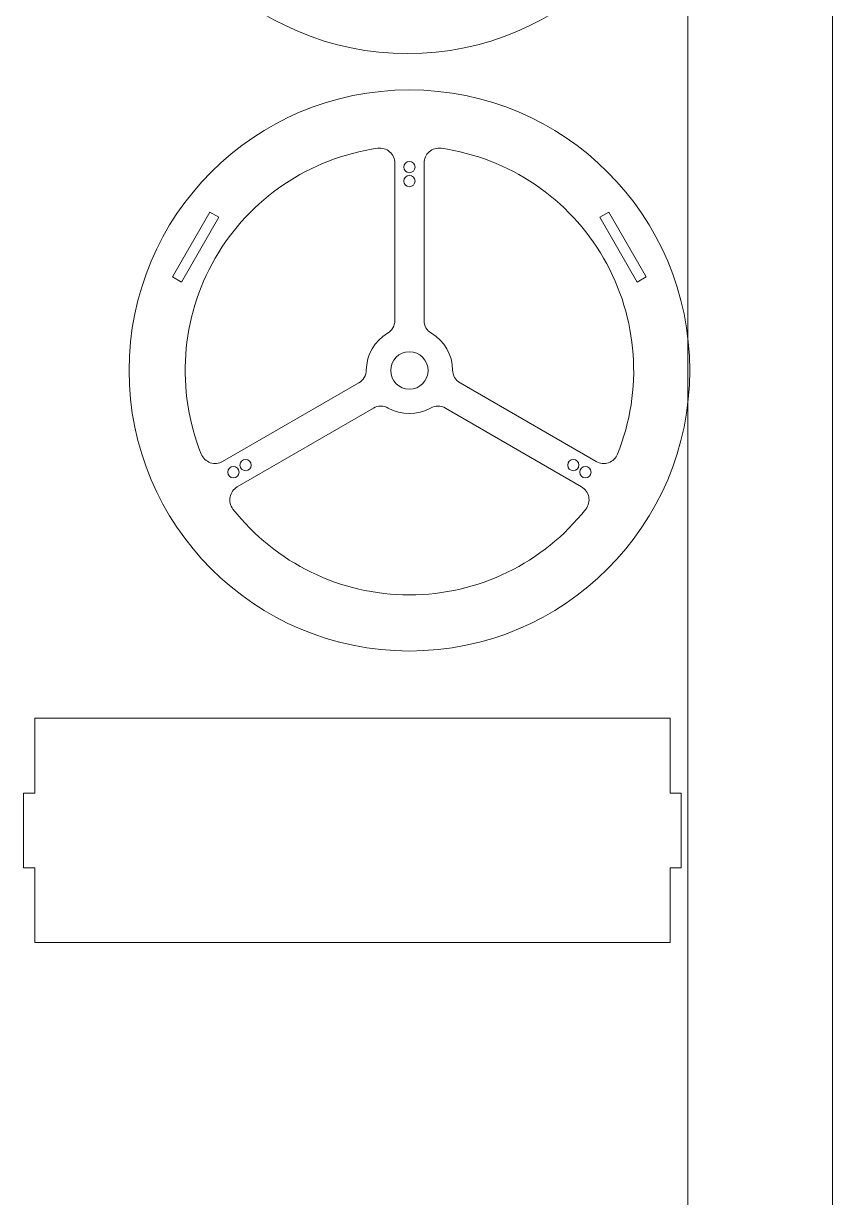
# Model space of a CAD drawing. Header units: millimetres. Extents: x -643 to -348, y -2466 to 2836.
# Drawn here: x -592.1 to -375.7, y -384.6 to -70.8 of the extents above; entities that cross this region are included whole.
import ezdxf

# ---------------------------------------------------------------- set-up
doc = ezdxf.new("R2010")
doc.units = ezdxf.units.MM
doc.header["$MEASUREMENT"] = 0

msp = doc.modelspace()

# ---------------------------------------------------------------- linework, layer by layer
at = {"color": 1, "lineweight": 9}
for points, knots in [([(-375.6862, 185.3979), (-375.6862, 240.6263), (-420.4576, 285.3978), (-475.6861, 285.3979), (-530.9145, 285.398), (-575.6861, 240.6266), (-575.6862, 185.3982), (-575.6863, 130.1697), (-530.915, 85.3981), (-475.6866, 85.3979), (-420.4582, 85.3977), (-375.6865, 130.1689), (-375.6862, 185.3974), (-375.6718, 2836.3654), (-375.6862, -2465.5653), (-375.6862, 185.3979)], [0, 0, 0, 0, 0.25, 0.25, 0.25, 0.5, 0.5, 0.5, 0.75, 0.75, 0.75, 1, 1, 1, 1.0005, 1.0005, 1.0005, 1.0005]), ([(-414.3503, -3.8209), (-414.3503, 37.6004), (-447.9289, 71.179), (-489.3501, 71.1791), (-530.7714, 71.1792), (-564.3501, 37.6006), (-564.3502, -3.8207), (-564.3503, -45.2419), (-530.7718, -78.8206), (-489.3505, -78.8208), (-447.9293, -78.821), (-414.3505, -45.2425), (-414.3503, -3.8213), (-414.3407, 1984.3963), (-414.3503, -1992.0433), (-414.3503, -3.8209)], [0, 0, 0, 0, 0.25, 0.25, 0.25, 0.5, 0.5, 0.5, 0.75, 0.75, 0.75, 1, 1, 1, 1.0004, 1.0004, 1.0004, 1.0004]), ([(-413.8705, -163.5158), (-413.8705, -122.0945), (-447.4491, -88.5159), (-488.8703, -88.5158), (-530.2916, -88.5157), (-563.8703, -122.0943), (-563.8704, -163.5156), (-563.8705, -204.9368), (-530.292, -238.5155), (-488.8707, -238.5157), (-447.4495, -238.5159), (-413.8707, -204.9374), (-413.8705, -163.5162), (-413.8705, -163.5162), (-413.8705, -163.5158), (-413.8705, -163.5158)], [0, 0, 0, 0, 0.25, 0.25, 0.25, 0.5, 0.5, 0.5, 0.75, 0.75, 0.75, 1, 1, 1, 1.0004, 1.0004, 1.0004, 1.0004]), ([(-497.3435, -104.1171), (-515.5848, -106.7192), (-531.619, -117.5585), (-540.8319, -133.5158), (-550.0449, -149.4731), (-551.4149, -168.7787), (-544.5477, -185.8771)], [0, 0, 0, 0, 0.5, 0.5, 0.5, 1, 1, 1, 1]), ([(-492.7786, -108.077), (-492.7786, -106.9176), (-493.2817, -105.8152), (-494.1575, -105.0555), (-495.0333, -104.2957), (-496.1957, -103.9534), (-497.3435, -104.1171)], [0, 0, 0, 0, 0.5, 0.5, 0.5, 1, 1, 1, 1]), ([(-480.3974, -104.1171), (-481.5452, -103.9534), (-482.7076, -104.2957), (-483.5834, -105.0555), (-484.4592, -105.8152), (-484.9623, -106.9176), (-484.9623, -108.077)], [0, 0, 0, 0, 0.5, 0.5, 0.5, 1, 1, 1, 1]), ([(-433.1932, -185.8771), (-426.326, -168.7787), (-427.696, -149.4732), (-436.9089, -133.5159), (-446.1218, -117.5586), (-462.1559, -106.7193), (-480.3971, -104.1171)], [0, 0, 0, 0, 0.5, 0.5, 0.5, 1, 1, 1, 1]), ([(-487.3705, -109.1408), (-487.3705, -108.3124), (-488.042, -107.6408), (-488.8704, -107.6408), (-489.6988, -107.6408), (-490.3704, -108.3124), (-490.3704, -109.1408), (-490.3704, -109.9692), (-489.6988, -110.6408), (-488.8704, -110.6408), (-488.042, -110.6408), (-487.3705, -109.9692), (-487.3705, -109.1408)], [0, 0, 0, 0, 0.25, 0.25, 0.25, 0.5, 0.5, 0.5, 0.75, 0.75, 0.75, 1, 1, 1, 1]), ([(-487.3705, -112.8908), (-487.3705, -112.0624), (-488.042, -111.3908), (-488.8704, -111.3908), (-489.6988, -111.3908), (-490.3704, -112.0624), (-490.3704, -112.8908), (-490.3704, -113.7192), (-489.6988, -114.3908), (-488.8704, -114.3908), (-488.042, -114.3908), (-487.3705, -113.7192), (-487.3705, -112.8908)], [0, 0, 0, 0, 0.25, 0.25, 0.25, 0.5, 0.5, 0.5, 0.75, 0.75, 0.75, 1, 1, 1, 1]), ([(-552.2406, -138.476), (-552.2406, -138.476), (-542.2406, -121.1554), (-542.2406, -121.1554), (-542.2406, -121.1554), (-539.8157, -122.5554), (-539.8157, -122.5554), (-539.8157, -122.5554), (-549.8157, -139.876), (-549.8157, -139.876), (-549.8157, -139.876), (-552.2406, -138.476), (-552.2406, -138.476)], [0, 0, 0, 0, 0.25, 0.25, 0.25, 0.5, 0.5, 0.5, 0.75, 0.75, 0.75, 1, 1, 1, 1]), ([(-435.5004, -121.1554), (-435.5004, -121.1554), (-425.5004, -138.476), (-425.5004, -138.476), (-425.5004, -138.476), (-427.9253, -139.876), (-427.9253, -139.876), (-427.9253, -139.876), (-437.9253, -122.5554), (-437.9253, -122.5554), (-437.9253, -122.5554), (-435.5004, -121.1554), (-435.5004, -121.1554)], [0, 0, 0, 0, 0.25, 0.25, 0.25, 0.5, 0.5, 0.5, 0.75, 0.75, 0.75, 1, 1, 1, 1]), ([(-483.8706, -163.5157), (-483.8706, -160.7542), (-486.1091, -158.5157), (-488.8706, -158.5157), (-491.632, -158.5157), (-493.8706, -160.7542), (-493.8706, -163.5157), (-493.8706, -166.2772), (-491.632, -168.5157), (-488.8706, -168.5157), (-486.1091, -168.5157), (-483.8706, -166.2772), (-483.8706, -163.5157)], [0, 0, 0, 0, 0.25, 0.25, 0.25, 0.5, 0.5, 0.5, 0.75, 0.75, 0.75, 1, 1, 1, 1]), ([(-544.5477, -185.8771), (-544.1156, -186.953), (-543.238, -187.7885), (-542.1421, -188.1671), (-541.0462, -188.5457), (-539.84, -188.4302), (-538.8359, -187.8505)], [0, 0, 0, 0, 0.5, 0.5, 0.5, 1, 1, 1, 1]), ([(-531.2129, -188.8282), (-531.2129, -187.9998), (-531.8845, -187.3282), (-532.7129, -187.3282), (-533.5414, -187.3282), (-534.2129, -187.9998), (-534.2129, -188.8282), (-534.2129, -189.6566), (-533.5414, -190.3282), (-532.7129, -190.3282), (-531.8845, -190.3282), (-531.2129, -189.6566), (-531.2129, -188.8282)], [0, 0, 0, 0, 0.25, 0.25, 0.25, 0.5, 0.5, 0.5, 0.75, 0.75, 0.75, 1, 1, 1, 1]), ([(-443.528, -188.8282), (-443.528, -187.9998), (-444.1995, -187.3282), (-445.028, -187.3282), (-445.8564, -187.3282), (-446.528, -187.9998), (-446.528, -188.8282), (-446.528, -189.6566), (-445.8564, -190.3282), (-445.028, -190.3282), (-444.1995, -190.3282), (-443.528, -189.6566), (-443.528, -188.8282)], [0, 0, 0, 0, 0.25, 0.25, 0.25, 0.5, 0.5, 0.5, 0.75, 0.75, 0.75, 1, 1, 1, 1]), ([(-438.905, -187.8505), (-437.9009, -188.4302), (-436.6947, -188.5457), (-435.5988, -188.1671), (-434.5029, -187.7885), (-433.6253, -186.953), (-433.1932, -185.8771)], [0, 0, 0, 0, 0.5, 0.5, 0.5, 1, 1, 1, 1]), ([(-534.4605, -190.7032), (-534.4605, -189.8748), (-535.1321, -189.2032), (-535.9605, -189.2032), (-536.789, -189.2032), (-537.4605, -189.8748), (-537.4605, -190.7032), (-537.4605, -191.5316), (-536.789, -192.2032), (-535.9605, -192.2032), (-535.1321, -192.2032), (-534.4605, -191.5316), (-534.4605, -190.7032)], [0, 0, 0, 0, 0.25, 0.25, 0.25, 0.5, 0.5, 0.5, 0.75, 0.75, 0.75, 1, 1, 1, 1]), ([(-440.2804, -190.7032), (-440.2804, -189.8748), (-440.9519, -189.2032), (-441.7804, -189.2032), (-442.6088, -189.2032), (-443.2804, -189.8748), (-443.2804, -190.7032), (-443.2804, -191.5316), (-442.6088, -192.2032), (-441.7804, -192.2032), (-440.9519, -192.2032), (-440.2804, -191.5316), (-440.2804, -190.7032)], [0, 0, 0, 0, 0.25, 0.25, 0.25, 0.5, 0.5, 0.5, 0.75, 0.75, 0.75, 1, 1, 1, 1]), ([(-534.9277, -194.6197), (-535.9318, -195.1994), (-536.6349, -196.1863), (-536.855, -197.3247), (-537.075, -198.463), (-536.7903, -199.6408), (-536.0746, -200.553)], [0, 0, 0, 0, 0.5, 0.5, 0.5, 1, 1, 1, 1]), ([(-441.6663, -200.553), (-440.9506, -199.6408), (-440.6659, -198.463), (-440.8859, -197.3247), (-441.106, -196.1863), (-441.8091, -195.1995), (-442.8132, -194.6197)], [0, 0, 0, 0, 0.5, 0.5, 0.5, 1, 1, 1, 1]), ([(-536.0746, -200.553), (-524.7005, -215.0494), (-507.2963, -223.5157), (-488.8704, -223.5157), (-470.4446, -223.5157), (-453.0404, -215.0494), (-441.6663, -200.553)], [0, 0, 0, 0, 0.5, 0.5, 0.5, 1, 1, 1, 1]), ([(-589.1262, -276.4715), (-589.1262, -276.4715), (-589.1262, -256.4715), (-589.1262, -256.4715), (-589.1262, -256.4715), (-419.1263, -256.4715), (-419.1263, -256.4715), (-419.1263, -256.4715), (-419.1263, -276.4715), (-419.1263, -276.4715)], [0, 0, 0, 0, 0.33333333, 0.33333333, 0.33333333, 0.66666667, 0.66666667, 0.66666667, 1, 1, 1, 1]), ([(-589.1262, -276.4715), (-589.1262, -276.4715), (-592.1262, -276.4715), (-592.1262, -276.4715), (-592.1262, -276.4715), (-592.1262, -296.4715), (-592.1262, -296.4715), (-592.1262, -296.4715), (-589.1262, -296.4715), (-589.1262, -296.4715)], [0, 0, 0, 0, 0.33333333, 0.33333333, 0.33333333, 0.66666667, 0.66666667, 0.66666667, 1, 1, 1, 1]), ([(-419.1262, -296.4715), (-419.1262, -296.4715), (-416.1262, -296.4715), (-416.1262, -296.4715), (-416.1262, -296.4715), (-416.1262, -276.4715), (-416.1262, -276.4715), (-416.1262, -276.4715), (-419.1262, -276.4715), (-419.1262, -276.4715)], [0, 0, 0, 0, 0.33333333, 0.33333333, 0.33333333, 0.66666667, 0.66666667, 0.66666667, 1, 1, 1, 1]), ([(-419.1263, -296.4715), (-419.1263, -296.4715), (-419.1263, -316.4715), (-419.1263, -316.4715), (-419.1263, -316.4715), (-589.1262, -316.4715), (-589.1262, -316.4715), (-589.1262, -316.4715), (-589.1262, -296.4715), (-589.1262, -296.4715)], [0, 0, 0, 0, 0.33333333, 0.33333333, 0.33333333, 0.66666667, 0.66666667, 0.66666667, 1, 1, 1, 1])]:
    msp.add_open_spline(points, degree=3, knots=knots, dxfattribs=at)
for points in [[(-492.7786, -150.1327), (-492.7786, -150.1327), (-492.7786, -108.077), (-492.7786, -108.077)], [(-484.9623, -108.077), (-484.9623, -108.077), (-484.9623, -150.1327), (-484.9623, -150.1327)], [(-494.7437, -153.5764), (-493.5258, -152.8568), (-492.7787, -151.5474), (-492.7786, -150.1327)], [(-484.9623, -150.1327), (-484.9623, -151.5473), (-484.2151, -152.8568), (-482.9972, -153.5764)], [(-494.7437, -153.5764), (-498.223, -155.6324), (-500.3739, -159.3579), (-500.4148, -163.399)], [(-477.3261, -163.399), (-477.367, -159.3579), (-479.5179, -155.6324), (-482.9972, -153.5764)], [(-502.4146, -166.8226), (-501.1895, -166.1153), (-500.4291, -164.8135), (-500.4148, -163.399)], [(-477.3261, -163.399), (-477.3118, -164.8135), (-476.5514, -166.1153), (-475.3263, -166.8226)], [(-538.8359, -187.8505), (-538.8359, -187.8505), (-502.4146, -166.8226), (-502.4146, -166.8226)], [(-475.3263, -166.8226), (-475.3263, -166.8226), (-438.905, -187.8505), (-438.905, -187.8505)], [(-498.5064, -173.5919), (-498.5064, -173.5919), (-534.9277, -194.6197), (-534.9277, -194.6197)], [(-494.5415, -173.5718), (-495.7737, -172.8769), (-497.2813, -172.8846), (-498.5064, -173.5919)], [(-494.5415, -173.5718), (-491.0214, -175.557), (-486.7195, -175.557), (-483.1994, -173.5718)], [(-479.2345, -173.5919), (-480.4596, -172.8846), (-481.9672, -172.8769), (-483.1994, -173.5718)], [(-442.8132, -194.6197), (-442.8132, -194.6197), (-479.2345, -173.5919), (-479.2345, -173.5919)]]:
    msp.add_open_spline(points, degree=3, dxfattribs=at)

doc.saveas('drawing.dxf')
